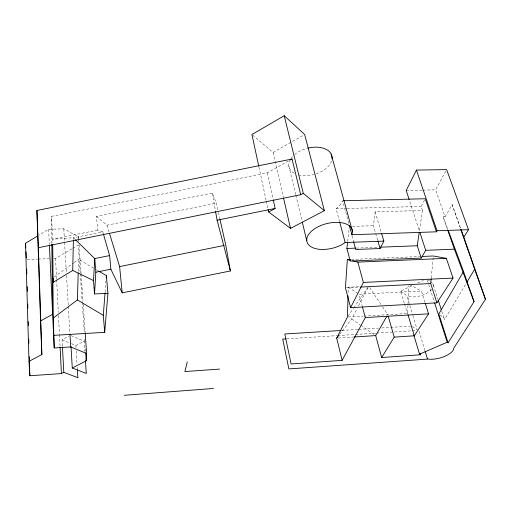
<?xml version="1.0" encoding="UTF-8"?>
<svg xmlns="http://www.w3.org/2000/svg" width="511" height="511" viewBox="0 0 511 511"><rect width="100%" height="100%" fill="white"/><g stroke="black" fill="none" stroke-linecap="round" stroke-linejoin="round"><path stroke-width="0.38" stroke-dasharray="2.56 1.92" d="M73.405 239.352L73.437 237.762L102.775 231.834L103.439 234.134M348.112 292.72L348.266 287.233L360.044 286.645M78.477 239.11L78.541 236.855L63.786 228.819L48.647 229.279L39.136 235.034M78.272 271.29L78.643 259.352L93.532 268.071M407.95 305.591L407.631 313.505L364.068 316.06M407.982 304.799L408.736 285.796M105.087 292.286L106.013 280.367M431.227 278.041L433.251 256.778M347.697 241.403L349.307 227.261M377.642 240.164L373.407 225.702L375.151 211.81L422.456 210.481L419.422 231.036L409.381 200.248M339.598 334.411L351.689 318.953L357.112 308.503M358.562 305.719L367.958 287.604M422.456 210.481L421.115 206.463L424.494 200.159M447.591 229.65L443.152 216.888L445.062 216.83L435.634 189.843L446.64 169.595M445.062 216.83L452.152 204.598L460.896 229.017M439.958 314.885L444.008 318.059L444.513 319.554L466.115 283.477M347.895 316.379L353.318 308.51M353.772 307.852L367.779 287.521M54.172 276.994L73.495 263.069M74.133 262.603L78.643 259.352M339.617 221.793L336.117 208.737L340.447 204.739L342.594 200.785L349.013 224.169M53.981 258.483L55.558 258.419L72.096 248.748M72.786 248.346L78.292 245.12L80.195 272.861M252.53 135.045L273.072 152.45L303.304 135.306M51.841 243.428L51.534 216.364L267.272 172.846L290.663 159.796M62.419 346.126L62.08 339.764L68.979 336.078M71.521 343.686L75.877 345.493L84.091 341.176L84.788 351.408M404.31 303.215L400.675 291.04L412.722 285.406M417.685 283.088L423.357 280.437M102.775 231.834L97.646 230.097L96.502 216.415L212.333 193.043L216.325 203.129L218.248 211.682M96.502 216.415L106.978 225.204L216.325 203.129M97.646 230.097L52.665 239.18L52.703 243.108M338.288 338.014L353.414 337.036M286.684 338.85L336.826 335.644M337.624 335.593L375.821 333.153M376.62 333.102L411.636 330.86M412.434 330.809L416.414 330.553M341.968 330.419L357.841 329.429M358.633 329.378L378.479 328.139M381.653 327.941L410.231 326.152M348.24 316.986L363.276 316.105M424.992 302.416L421.415 291.002L359.061 294.253L362.286 306.287M346.247 287.776L359.789 287.099M351.319 259.422L419.793 256.56M27.192 259.505L37.437 259.115M38.223 259.083L49.254 258.662M356.378 248.11L378.517 247.254M352.494 226.373L373.407 225.702M336.117 208.737L346.445 208.462M347.237 208.443L421.115 206.463M406.194 190.488L422.105 190.137M422.904 190.124L435.634 189.843M62.08 339.764L70.793 343.386M71.08 335.65L84.091 341.176M409.503 284.589L421.415 291.002M96.234 269.655L98.265 270.849M348.266 287.233L358.422 293.844M351.689 318.953L360.127 324.804M360.772 325.252L374.397 334.699M412.422 326.484L416.637 329.525M400.675 291.04L406.941 295.875L412.664 314.808M427.503 279.281L429.911 281.299M430.518 281.804L432.932 283.822L437.876 299.056M75.123 239.404L73.437 237.762L52.665 239.18L51.534 216.364M369.574 287.533L382.024 306.063M382.471 306.728L387.811 314.667M443.152 216.888L447.898 229.599M452.152 204.598L460.532 228.628M441.811 311.199L444.513 319.554M427.381 280.29L434.395 302.193M106.978 225.204L109.277 232.729M419.026 331.154L424.928 350.623M412.888 315.568L417.238 329.959M404.54 303.975L407.721 314.623M375.151 211.81L381.398 232.837M351.919 235.68L353.606 241.812M288.83 165.979L295.665 194.499M295.85 195.266L302.129 221.474M273.072 152.45L283.388 197.387M218.427 212.461L219.826 218.682M267.272 172.846L273.098 199.162M258.943 167.052L266.122 200.344M266.288 201.117L267.962 208.858M212.333 193.043L215.457 210.877M78.541 236.855L78.656 238.439M78.707 239.231L78.873 241.614M79.09 244.788L81.07 273.347M81.121 274.145L82.986 301.12M83.21 304.294L85.184 332.853M80.253 273.653L82.15 301.394M82.207 302.186L84.328 333.102M84.762 339.445L84.979 342.613M85.414 348.956L85.573 351.332M75.877 345.493L76.024 347.85M76.216 350.993L77.046 364.343M77.238 367.486L77.34 369.057M63.786 228.819L66.334 272.42M66.519 275.589L68.276 305.712M68.327 306.504L69.898 333.459M55.558 258.419L56.612 279.07M56.651 279.862L58.318 312.425M58.478 315.6L59.41 333.862M59.448 334.66L60.062 346.573M48.647 229.279L49.356 244.373M331.53 161.086A22.126 13.522 -15 0 1 315.051 174.155M314.367 174.36A22.126 13.522 -15 0 1 298.424 174.877M294.221 173.229A22.126 13.522 -15 0 1 290.542 159.189M290.938 158.576A22.126 13.522 -15 0 1 294.093 155.018M294.643 154.539A22.126 13.522 -15 0 1 307.105 148.318M432.932 283.822A15.132 7.052 -16.3 0 1 433.181 287.144M431.75 289.456A15.132 7.052 -16.3 0 1 406.941 295.875"/><path stroke-width="0.77" d="M71.016 346.496L72.275 368.009L86.225 360.843L86.608 353.484L70.69 346.931L54.23 347.959L53.291 318.04L52.882 277.927L53.099 282.379L72.715 270.453L73.386 240.151M348.029 295.856L347.448 317.037L336.698 338.116L342.127 360.351L291.072 363.985L284.812 333.99L341.169 330.47M53.291 318.04L77.372 299.931L78.221 272.88M98.942 271.245L106.384 275.601L107.936 293.308L94.541 293.953L93.5 280.577L94.752 258.579L75.685 239.953M94.541 293.953L95.844 272.229L94.752 258.579L109.616 255.577L103.439 234.134M350.52 259.454L347.339 259.588L345.449 287.821L350.597 307.66L436.905 302.831L453.04 278.073L446.339 258.342L433.328 255.992L422.182 256.458M54.115 335.318L104.698 332.342L103.292 315.325L105.023 293.078M106.199 277.984L106.384 275.601M104.698 332.342L107.936 293.308M436.905 302.831L430.703 283.554L431.15 278.827M419.908 232.518L425.714 250.32L421.211 258.087L350.271 261.089L346.892 248.474L347.608 242.188M421.211 258.087L417.251 245.759L419.192 232.588M285.892 338.895L282.704 339.1L288.862 368.923L428.199 359.054A15.822 6.419 -15.6 0 0 444.8 356.32A15.822 6.419 -15.6 0 0 453.755 348.125L485.45 299.305L463.809 237.161L468.491 229.701L446.64 169.595L416.433 170.074L437.046 230.774L436.445 231.809L351.913 234.728L352.533 231.63L331.141 154.009M187.275 361.903L184.905 371.554L219.577 369.083M416.433 170.074L406.194 190.488L409.132 199.501M353.606 241.812L355.707 249.483L380.095 248.531L383.857 241.103L381.621 233.591M350.597 307.66L363.378 282.442L357.821 262.117L352.577 260.853M342.127 360.351L365.308 317.574L362.484 307.041M419.959 353.261L420.412 354.775L381.66 357.534L375.694 335.599L387.025 316.022M463.528 271.482L438.802 313.971L448.064 342.843L474.055 301.656L463.528 271.482L448.179 230.346M466.933 282.117L474.674 269.182L460.794 229.382M381.66 357.534L394.198 337.126L388.232 316.168M394.198 337.126L414.3 335.81L428.569 313.831L425.229 303.176M336.698 338.116L338.633 335.644M383.857 241.103L345.168 242.527L341.584 244.795A23.436 12.641 -14.4 0 1 308.261 244.405A23.436 12.641 -14.4 0 1 325.239 223.997A23.436 12.641 -14.4 0 1 352.533 231.63M77.385 369.843L77.876 377.693L63.798 372.359L61.441 373.573L29.836 375.764L29.006 361.36L25.55 243.262L37.782 235.858M268.128 209.631L268.626 211.956L290.504 228.372L324.37 210.679L304.677 134.527L284.212 115.71L251.923 134.534L258.77 166.273M290.663 159.796L292.036 159.03L300.73 194.717L38.357 247.694L41.845 354.538L29.006 361.36M41.845 354.538L40.561 320.953L52.646 314.284L51.847 244.226M268.626 211.956L275.148 208.45L273.264 199.935M300.73 194.717L303.291 193.337L324.37 210.679M413.853 335.159L419.531 354.18L447.221 342.217L448.064 342.843M219.998 219.462L225.773 245.12L230.384 270.958L122.193 292.86L119.619 266.589L224.214 245.44M95.844 272.229L110.855 269.195L122.193 292.86M40.561 320.953L36.92 210.468L292.036 159.03M215.597 211.65L217.092 220.177L275.148 208.45M124.314 395.29L213.521 388.462M354.206 336.985L375.694 335.599M365.308 317.574L428.569 313.831M360.587 287.061L430.703 283.554M363.378 282.442L453.04 278.073M357.821 262.117L446.339 258.342M425.714 250.32L454.381 249.17L474.055 301.656M346.892 248.474L355.586 248.135M380.095 247.196L417.251 245.759M437.046 230.774L468.491 229.701M343.386 200.759L425.241 198.753L436.445 231.809M347.339 259.588L350.329 260.31M72.275 368.009L86.282 373.439L85.426 360.849M72.715 270.453L93.5 280.577M77.372 299.931L103.292 315.325M419.531 354.18L420.412 354.775M461.158 229.758L463.809 237.161M474.674 269.182L485.45 299.305M447.853 230.404L454.381 249.17M438.227 300.193L441.357 309.87M434.637 302.946L447.221 342.217M109.507 233.482L119.619 266.589M425.158 351.37L427.426 358.856M408.078 314.993L414.3 335.81M377.865 240.924L380.095 248.531M349.428 225.677L351.913 234.728M339.821 222.56L345.168 242.527M217.092 220.177L230.384 270.958M284.212 115.71L303.291 193.337M302.314 222.24L306.747 240.738M283.567 198.159L290.504 228.372M109.616 255.577L110.855 269.195M85.235 333.651L86.608 353.484M85.682 352.916L86.225 360.843M69.95 334.251L70.69 346.931M62.457 346.918L63.798 372.359M25.55 243.262L25.793 247.912M25.997 251.782L26.323 257.985M60.1 347.365L61.441 373.573M49.395 245.171L54.23 347.959M36.92 210.468L38.357 247.694M26.687 269.086L26.828 273.864M27.204 286.601L27.345 291.379M27.722 304.115L27.837 308.095M28.239 321.63L28.354 325.609M28.757 339.144L28.872 343.124M29.274 356.659L29.836 375.764M52.722 244.68L53.099 282.379M307.82 148.133A22.126 13.522 -15 0 1 332.035 158.87"/></g></svg>
